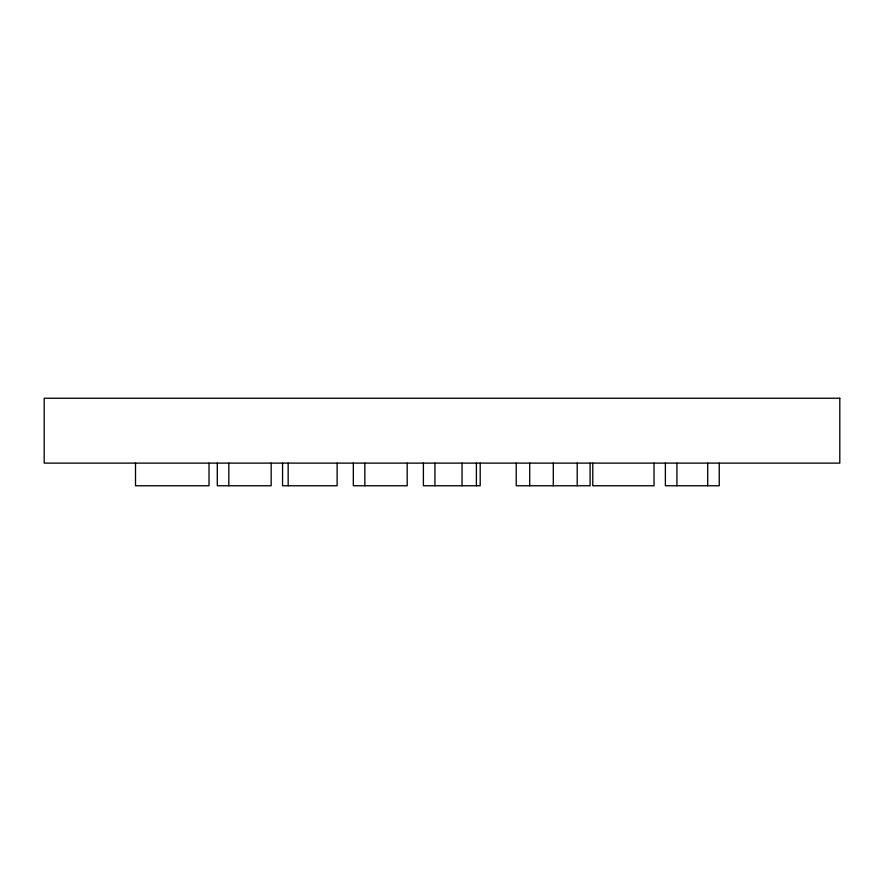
<?xml version="1.0" encoding="UTF-8"?>
<svg xmlns="http://www.w3.org/2000/svg" width="884" height="884" viewBox="0 0 884 884"><rect width="100%" height="100%" fill="white"/><g stroke="black" fill="none" stroke-linecap="round" stroke-linejoin="round"><path stroke-width="1.33" d="M719.245 463.117L719.245 485.758L665.376 485.758L665.376 463.117M707.708 463.117L707.708 485.758M676.912 463.117L676.912 485.758M654.027 463.117L654.027 485.758L592.788 485.758L592.788 463.117M590.092 463.117L590.092 485.758L516.223 485.758L516.223 463.117M577.208 463.117L577.208 485.758M553.285 463.117L553.285 485.758M529.715 463.117L529.715 485.758M480.2 463.117L480.2 485.758L423.392 485.758L423.392 463.117M476.399 463.117L476.399 485.758M462.045 463.117L462.045 485.758M434.928 463.117L434.928 485.758M407.192 463.117L407.192 485.758L353.324 485.758L353.324 463.117M364.849 463.117L364.849 485.758M337.124 463.117L337.124 485.758L282.571 485.758L282.571 463.117M288.162 463.117L288.162 485.758M271.167 463.117L271.167 485.758L217.287 485.758L217.287 463.117M228.823 463.117L228.823 485.758M209.011 463.117L209.011 485.758L135.506 485.758L135.506 463.117M839.8 398.242L44.2 398.242L44.2 463.117L839.8 463.117L839.8 398.242"/></g></svg>
